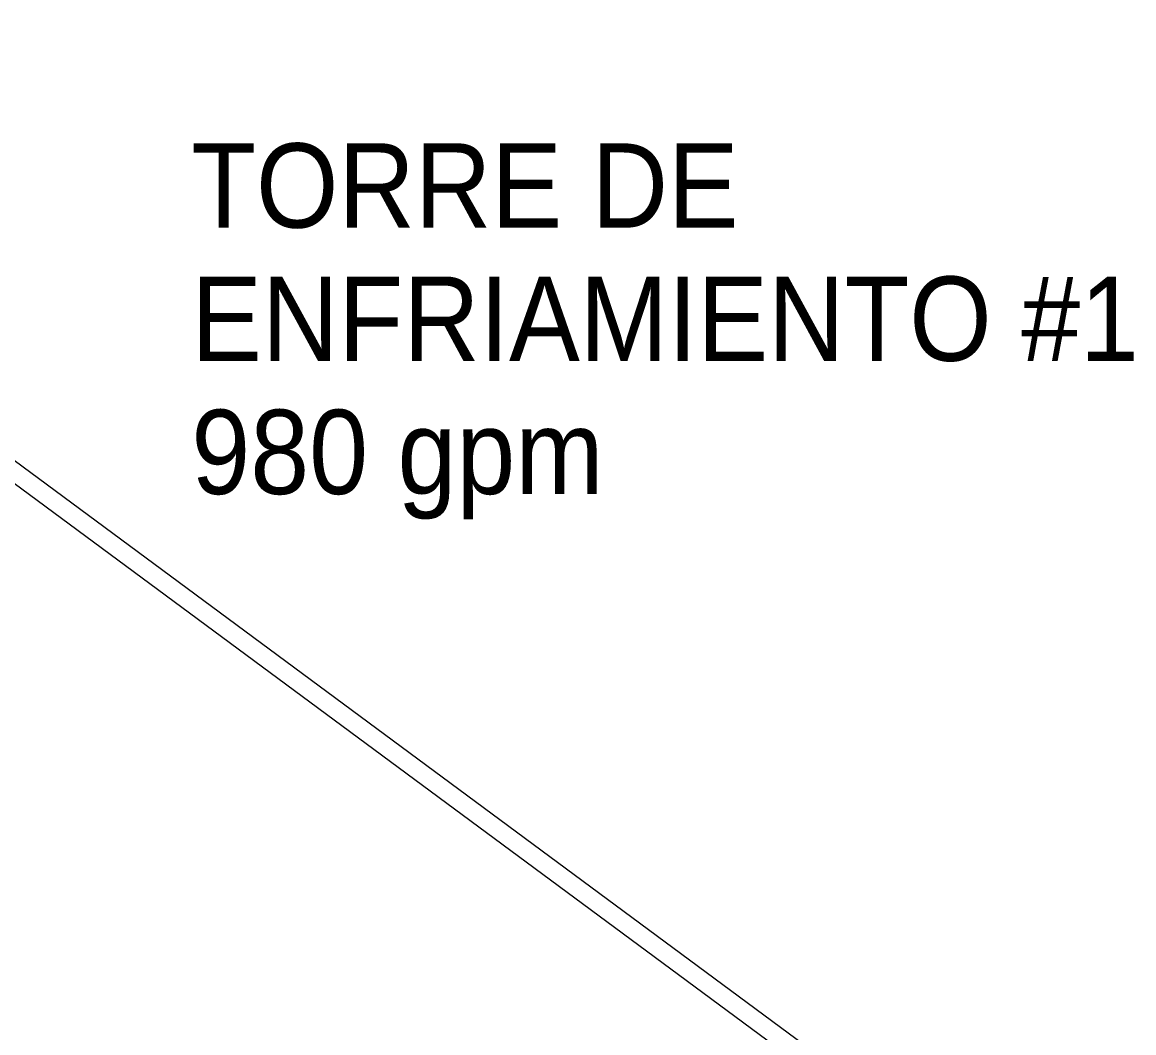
# Model space of a CAD drawing. Header units: metres. Extents: x 63 to 378, y -27 to 78.
# Drawn here: x 325.312 to 327.686, y 3.779 to 5.936 of the extents above; entities that cross this region are included whole.
import ezdxf

# ---------------------------------------------------------------- set-up
doc = ezdxf.new("R2010")
doc.units = ezdxf.units.M
doc.layers.add('M-EQPM', color=7, linetype='Continuous', lineweight=18)
doc.layers.add('M-EQPM-IDEN', color=7, linetype='Continuous', lineweight=9)
doc.styles.add('SansSerif', font='SANSS__.TTF', dxfattribs={"width": 0.9, "height": 0.18})

# ---------------------------------------------------------------- blocks, each defined once
blk = doc.blocks.new('C_S_L_Torre - Baltimore CPSC-0817-08L - C_S_L_Torre - Baltimore CPSC-0817-08L-2352271-3D BOMBAS')
at = {"layer": 'M-EQPM'}
for p, q in [((-53.2795, 5.917), (-49.9242, 3.4378)), ((-49.8855, 3.4569), (-53.2407, 5.9362))]:
    blk.add_line(p, q, dxfattribs=at)

msp = doc.modelspace()

# ---------------------------------------------------------------- block references
at = {"layer": 'M-EQPM'}
msp.add_blockref('C_S_L_Torre - Baltimore CPSC-0817-08L - C_S_L_Torre - Baltimore CPSC-0817-08L-2352271-3D BOMBAS', (377.268, 0), dxfattribs=at)

# ---------------------------------------------------------------- texts
at = {"layer": 'M-EQPM-IDEN', "char_height": 0.18, "attachment_point": 1, "style": 'SansSerif'}
for s, insert, width in [('TORRE DE', (325.6729, 5.6776), 1.392531), ('ENFRIAMIENTO #1', (325.6729, 5.3932), 2.409873), ('980 gpm', (325.6729, 5.1088), 1.053417)]:
    msp.add_mtext(s, dxfattribs=dict(at, insert=insert, width=width))

doc.saveas('drawing.dxf')
